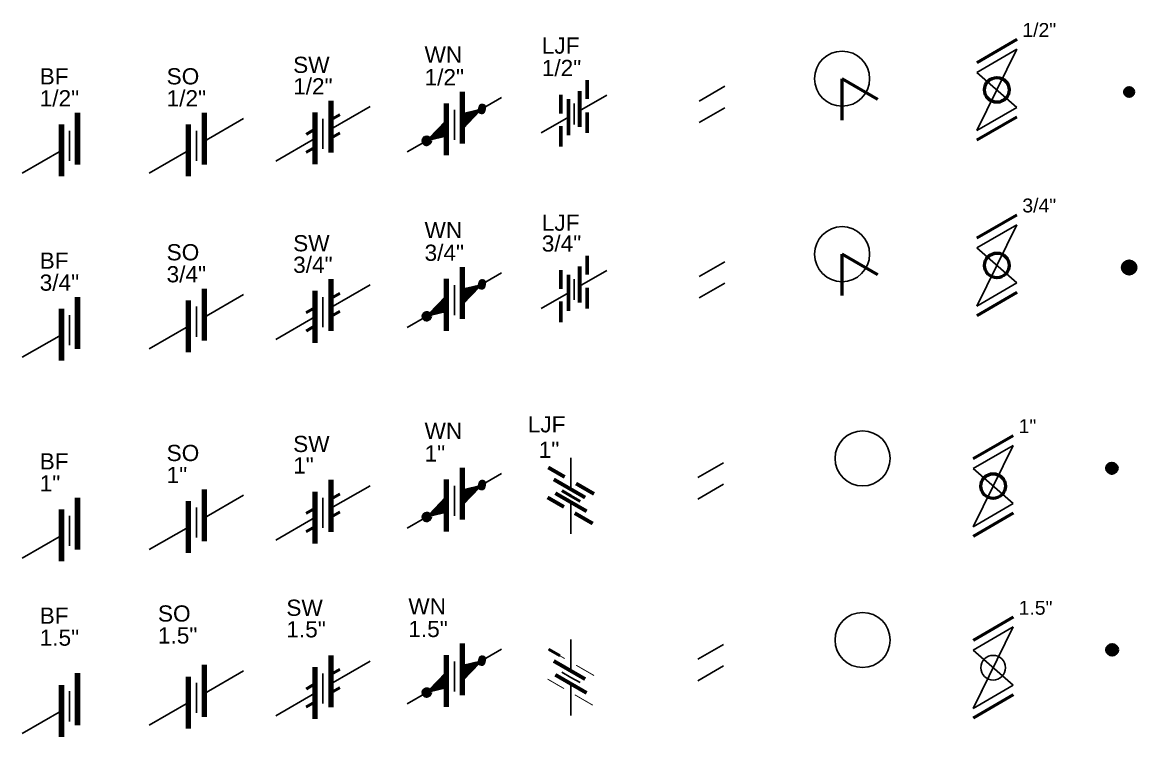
# Model space of a CAD drawing. Header units: millimetres. Extents: x 1179 to 9519, y 532 to 15986.
# Drawn here: x 3525.3 to 3766.1, y 3688.2 to 3843.2 of the extents above; entities that cross this region are included whole.
import ezdxf

# ---------------------------------------------------------------- set-up
doc = ezdxf.new("R2010")
doc.units = ezdxf.units.MM
for name, color, linetype, lineweight in [('08-圖框', 7, 'Continuous', 50), ('Pipe 0.5吋', 1, 'Continuous', 50), ('Pipe 0.75吋', 20, 'Continuous', 50), ('Pipe 1.5吋', 41, 'Continuous', 50), ('Pipe 1吋', 30, 'Continuous', 50), ('Support1', 4, 'Continuous', 25), ('組件', 7, 'Continuous', 25)]:
    doc.layers.add(name, color=color, linetype=linetype, lineweight=lineweight)
doc.layers.add('USER2', color=7, linetype='Continuous')
doc.layers.add('字體註解(不可出圖)', color=8, linetype='Continuous', plot=False)
doc.styles.get("Standard").update_dxf_attribs({"font": 'arial.ttf'})
pattern_1 = [(345, (-68776.780551, 29699.003599), (0.00118087466674, 0.00440708425364), [])]

# ---------------------------------------------------------------- blocks, each defined once
blk = doc.blocks.new('*U107')
at = {"layer": 'Pipe 1吋', "color": 2, "linetype": 'Continuous'}
for p, q in [((-2.38, 4.66), (-4.76, 6.03)), ((-0.33, 1.58), (-2.7, 2.95)), ((2.05, 0.21), (-0.33, 1.58)), ((0, -1.39), (-2.37, -0.02)), ((2.37, -2.77), (0, -1.39))]:
    blk.add_line(p, q, dxfattribs=at)
at = {"layer": 'Pipe 1吋'}
for p, q in [((-1.96, 1.13), (0, 0)), ((0, 0), (1.96, -1.13))]:
    blk.add_line(p, q, dxfattribs=at)
at = {"layer": 'Pipe 1吋', "const_width": 0.816}
for points in [[(-4.91, 6.12), (-1.36, 4.07)], [(-3.72, 3.54), (3.07, -0.38)], [(4.99, 0.4), (1.1, 2.65)], [(-5.06, -0.36), (-1.51, -2.41)], [(-3.39, 0.56), (3.39, -3.35)], [(4.7, -6), (0.81, -3.75)]]:
    blk.add_lwpolyline(points, dxfattribs=at)
at = {"layer": 'USER2', "color": 4, "linetype": 'Continuous'}
for p, q in [((0, 1.39), (0, 8.2)), ((0, -1.39), (0, -8.2))]:
    blk.add_line(p, q, dxfattribs=at)
for s, p in [('LJF', (-9.35, 13.7)), ('1"', (-6.97, 8.2))]:
    blk.add_text(s, height=3.5).set_placement(p)
blk = doc.blocks.new('Support1')
at = {"layer": 'Support1'}
for p, q in [((2.72, 3.98), (-2.8, 0.79)), ((2.72, -0.65), (-2.8, -3.84))]:
    blk.add_line(p, q, dxfattribs=at)
blk = doc.blocks.new('*U152')
at = {"layer": 'Pipe 1吋'}
for p, q in [((4.35, 10.89), (-4.35, 5.87)), ((4.35, -5.87), (-4.35, -10.89))]:
    blk.add_line(p, q, dxfattribs=at)
blk.add_circle((0, 0), 2.67, dxfattribs=at)
at = {"layer": '組件', "linetype": 'Continuous'}
for p, q in [((4.35, 8.8), (-4.35, -8.8)), ((-4.35, 3.77), (4.35, 8.8)), ((4.35, -3.77), (-4.35, 3.77)), ((-4.35, -8.8), (4.35, -3.77)), ((-2.39, -4.83), (-4.35, -8.8))]:
    blk.add_line(p, q, dxfattribs=at)
blk.add_text('1"', height=3).set_placement((5.51, 11.45))
blk = doc.blocks.new('Elbow1')
at = {"layer": '字體註解(不可出圖)'}
blk.add_circle((0, 0), 5.95, dxfattribs=at)
blk = doc.blocks.new('Welded1')
at = {"layer": '08-圖框'}
h = blk.add_hatch(dxfattribs=at)
h.set_pattern_fill('ANSI31', color=1, scale=0.070864, angle=-140)
h.set_pattern_definition([(265, (-20.6754, 388.24772), (0.22413749, -0.01960949), [])])
h.paths.add_polyline_path([(0.84, 0.71, 1), (-0.84, -0.71, 1)])
at = {"layer": 'Pipe 1吋'}
blk.add_circle((0, 0), 1.1, dxfattribs=at)
blk = doc.blocks.new('*U88')
at = {"color": 2, "linetype": 'Continuous'}
for p, q in [((2.84, 4.39), (2.84, 7.13)), ((1.21, 1.07), (1.21, 3.81)), ((-1.21, -0.7), (-1.21, 2.05)), ((1.21, -1.67), (1.21, 1.07)), ((-1.21, -3.44), (-1.21, -0.7))]:
    blk.add_line(p, q, dxfattribs=at)
at = {"layer": 'Pipe 0.5吋', "const_width": 0.816}
for points in [[(2.84, 7.32), (2.84, 3.22)], [(1.21, 4.99), (1.21, -2.84)], [(-2.84, 4.2), (-2.84, 0.1)], [(-1.21, 3.22), (-1.21, -4.61)], [(2.84, -4.12), (2.84, 0.37)], [(-2.84, -7.07), (-2.84, -2.57)]]:
    blk.add_lwpolyline(points, dxfattribs=at)
at = {"layer": 'USER2', "color": 4, "linetype": 'Continuous'}
for p, q in [((1.21, 0.7), (7.1, 4.1)), ((-1.21, -0.7), (-7.1, -4.1))]:
    blk.add_line(p, q, dxfattribs=at)
at = {"layer": '組件'}
for p, q in [((-3.2, 2.59), (-2.48, 2.59)), ((3.2, 3.73), (2.48, 3.73)), ((0, 2.26), (0, 0)), ((0, 0), (0, -2.26))]:
    blk.add_line(p, q, dxfattribs=at)
for s, p in [('LJF', (-6.97, 13.04)), ('1/2"', (-6.97, 8.2))]:
    blk.add_text(s, height=3.5).set_placement(p)
blk = doc.blocks.new('*U62')
at = {"layer": 'Pipe 0.5吋'}
for p, q in [((4.35, 10.89), (-4.35, 5.87)), ((4.35, -5.87), (-4.35, -10.89))]:
    blk.add_line(p, q, dxfattribs=at)
blk.add_circle((0, 0), 2.67, dxfattribs=at)
at = {"layer": '組件', "linetype": 'Continuous'}
for p, q in [((4.35, 8.8), (-4.35, -8.8)), ((-4.35, 3.77), (4.35, 8.8)), ((4.35, -3.77), (-4.35, 3.77)), ((-4.35, -8.8), (4.35, -3.77)), ((-2.39, -4.83), (-4.35, -8.8))]:
    blk.add_line(p, q, dxfattribs=at)
blk.add_text('1/2"', height=3).set_placement((5.51, 11.45))
blk = doc.blocks.new('Welded0.5')
at = {"layer": '08-圖框'}
h = blk.add_hatch(dxfattribs=at)
h.set_pattern_fill('ANSI31', color=1, scale=0.060471, angle=-140)
h.set_pattern_definition([(265, (-17.64306, 331.3058), (0.19126461, -0.01673349), [])])
h.paths.add_polyline_path([(0.72, 0.6, 1), (-0.72, -0.6, 1)])
at = {"layer": 'Pipe 0.5吋'}
blk.add_circle((0, 0), 0.941, dxfattribs=at)
blk = doc.blocks.new('*U160')
for p, q in [((-1.96, 1.7), (0, 0.57)), ((0, 0.57), (1.96, -0.57))]:
    blk.add_line(p, q)
at = {"layer": 'Pipe 1.5吋', "color": 2, "linetype": 'Continuous'}
for p, q in [((-2.38, 5.22), (-4.76, 6.59)), ((-0.33, 2.15), (-2.7, 3.52)), ((0, -0.83), (-2.37, 0.54)), ((2.05, 0.78), (-0.33, 2.15)), ((2.37, -2.2), (0, -0.83))]:
    blk.add_line(p, q, dxfattribs=at)
at = {"layer": 'Pipe 1.5吋'}
for points, const_width in [([(-4.91, 6.69), (-1.36, 4.64)], 0.2), ([(-3.72, 4.11), (3.07, 0.19)], 0.816), ([(4.99, 0.97), (1.1, 3.21)], 0.2), ([(-5.06, 0.2), (-1.51, -1.85)], 0.2), ([(-3.39, 1.13), (3.39, -2.79)], 0.816), ([(4.7, -5.43), (0.81, -3.18)], 0.2)]:
    blk.add_lwpolyline(points, dxfattribs=dict(at, const_width=const_width))
at = {"layer": 'USER2', "color": 4, "linetype": 'Continuous'}
for p, q in [((0, 1.96), (0, 8.77)), ((0, -0.83), (0, -7.64))]:
    blk.add_line(p, q, dxfattribs=at)
blk = doc.blocks.new('Elbow1.5')
at = {"layer": '字體註解(不可出圖)'}
blk.add_circle((0, 0), 5.95, dxfattribs=at)
blk = doc.blocks.new('*U159')
blk.add_circle((0, 0), 2.67)
at = {"layer": 'Pipe 1.5吋'}
for p, q in [((4.35, 10.89), (-4.35, 5.87)), ((4.35, -5.87), (-4.35, -10.89))]:
    blk.add_line(p, q, dxfattribs=at)
at = {"layer": '組件', "linetype": 'Continuous'}
for p, q in [((4.35, 8.8), (-4.35, -8.8)), ((-4.35, 3.77), (4.35, 8.8)), ((4.35, -3.77), (-4.35, 3.77)), ((-4.35, -8.8), (4.35, -3.77)), ((-2.39, -4.83), (-4.35, -8.8))]:
    blk.add_line(p, q, dxfattribs=at)
blk.add_text('1.5"', height=3).set_placement((5.51, 11.45))
blk = doc.blocks.new('Welded1.5')
at = {"layer": '08-圖框'}
h = blk.add_hatch(dxfattribs=at)
h.set_pattern_fill('ANSI31', color=1, scale=0.074201, angle=-140)
h.set_pattern_definition([(265, (-21.60471, 406.55968), (0.23469094, -0.0205328), [])])
h.paths.add_polyline_path([(0.93, 0.77, 1), (-0.84, -0.71, 1)])
at = {"layer": 'Pipe 1.5吋'}
blk.add_circle((0.04, 0.03), 1.15, dxfattribs=at)
blk = doc.blocks.new('BValve0.75')
at = {"layer": 'Pipe 0.75吋'}
for p, q in [((4.35, 10.89), (-4.35, 5.87)), ((4.35, -5.87), (-4.35, -10.89))]:
    blk.add_line(p, q, dxfattribs=at)
blk.add_circle((0, 0), 2.67, dxfattribs=at)
at = {"layer": '組件', "linetype": 'Continuous'}
for p, q in [((4.35, 8.8), (-4.35, -8.8)), ((-4.35, 3.77), (4.35, 8.8)), ((4.35, -3.77), (-4.35, 3.77)), ((-4.35, -8.8), (4.35, -3.77)), ((-2.39, -4.83), (-4.35, -8.8))]:
    blk.add_line(p, q, dxfattribs=at)
blk.add_text('3/4"', height=3).set_placement((5.51, 11.45))
blk = doc.blocks.new('Welded0.75')
at = {"layer": '08-圖框'}
h = blk.add_hatch(dxfattribs=at)
h.set_pattern_fill('ANSI31', color=1, scale=0.09178, angle=-140)
h.set_pattern_definition([(265, (-26.77783, 502.84088), (0.29029274, -0.02539732), [])])
h.paths.add_polyline_path([(1.09, 0.92, 1), (-1.09, -0.92, 1)])
at = {"layer": 'Pipe 0.75吋'}
blk.add_circle((0, 0), 1.43, dxfattribs=at)
blk = doc.blocks.new('*U106')
at = {"layer": 'Pipe 0.75吋', "color": 2, "linetype": 'Continuous'}
for p, q in [((2.84, 4.39), (2.84, 7.13)), ((-1.21, -0.7), (-1.21, 2.05)), ((-1.21, -3.44), (-1.21, -0.7))]:
    blk.add_line(p, q, dxfattribs=at)
at = {"layer": 'Pipe 0.75吋', "const_width": 0.816}
for points in [[(2.84, 7.32), (2.84, 3.22)], [(1.21, 4.99), (1.21, -2.84)], [(-2.84, 4.2), (-2.84, 0.1)], [(-1.21, 3.22), (-1.21, -4.61)], [(2.84, -4.12), (2.84, 0.37)], [(-2.84, -7.07), (-2.84, -2.57)]]:
    blk.add_lwpolyline(points, dxfattribs=at)
at = {"layer": 'USER2', "color": 4, "linetype": 'Continuous'}
for p, q in [((1.21, 0.7), (7.1, 4.1)), ((-1.21, -0.7), (-7.1, -4.1))]:
    blk.add_line(p, q, dxfattribs=at)
at = {"layer": '組件'}
for p, q in [((0, 2.26), (0, 0)), ((0, 0), (0, -2.26))]:
    blk.add_line(p, q, dxfattribs=at)
for s, p in [('LJF', (-6.97, 12.7)), ('3/4"', (-6.97, 8.2))]:
    blk.add_text(s, height=3.5).set_placement(p)
blk = doc.blocks.new('*U91')
at = {"layer": 'Pipe 0.5吋'}
h = blk.add_hatch(dxfattribs=at)
h.set_pattern_fill('ANSI31', color=256, scale=0.001437, angle=-60)
h.set_pattern_definition(pattern_1)
h.paths.add_polyline_path([(1.77, 2.21), (1.77, -0.65), (5.28, 3.05)])
h.paths.add_polyline_path([(5.57, 4.14, 1), (6.37, 2.76, 1)])
h = blk.add_hatch(dxfattribs=at)
h.set_pattern_fill('ANSI31', color=256, scale=0.001437, angle=-60)
h.set_pattern_definition(pattern_1)
h.paths.add_polyline_path([(-1.77, -2.21), (-1.77, 0.65), (-5.28, -3.05)])
h.paths.add_polyline_path([(-5.17, -3.45, 1), (-6.77, -3.45, 1)])
at = {"color": 2, "linetype": 'Continuous'}
for p, q in [((1.73, 1.54), (1.73, 5.48)), ((-1.73, -1), (-1.73, 2.94)), ((1.73, -2.4), (1.73, 1.54)), ((-1.73, -4.94), (-1.73, -1))]:
    blk.add_line(p, q, dxfattribs=at)
at = {"layer": 'Pipe 0.5吋'}
for p, q in [((1.77, 2.21), (5.28, 3.05)), ((1.77, -0.65), (5.28, 3.05)), ((-1.77, 0.65), (-5.28, -3.05)), ((-1.77, 0.65), (-1.77, -2.21)), ((1.77, -0.65), (1.77, 2.21)), ((-1.77, -2.21), (-5.28, -3.05))]:
    blk.add_line(p, q, dxfattribs=at)
at = {"layer": 'Pipe 0.5吋', "const_width": 1.17}
for points in [[(1.73, 7.17), (1.73, -4.09)], [(-1.73, 4.63), (-1.73, -6.63)]]:
    blk.add_lwpolyline(points, dxfattribs=at)
at = {"layer": 'Pipe 0.5吋'}
blk.add_circle((-5.97, -3.45), 0.797, dxfattribs=at)
at = {"layer": 'USER2', "color": 4, "linetype": 'Continuous'}
for p, q in [((1.73, 1), (10.21, 5.89)), ((-1.73, -1), (-10.21, -5.89))]:
    blk.add_line(p, q, dxfattribs=at)
at = {"layer": '組件'}
for p, q in [((0, 3.25), (0, 0)), ((0, 0), (0, -3.25))]:
    blk.add_line(p, q, dxfattribs=at)
for s, p in [('WN', (-6.44, 13.41)), ('1/2"', (-6.44, 8.51))]:
    blk.add_text(s, height=3.5).set_placement(p)
blk = doc.blocks.new('*U90')
at = {"color": 2, "linetype": 'Continuous'}
for p, q in [((1.73, 1.54), (1.73, 5.48)), ((-1.73, -1), (-1.73, 2.94)), ((1.73, -2.4), (1.73, 1.54)), ((-1.73, -4.94), (-1.73, -1))]:
    blk.add_line(p, q, dxfattribs=at)
at = {"layer": 'Pipe 0.5吋', "lineweight": 50}
for p, q in [((3.66, 4.08), (1.76, 2.99)), ((-1.73, 0.97), (-3.63, -0.12)), ((3.66, 0.14), (1.76, -0.95)), ((-1.73, -2.97), (-3.63, -4.06))]:
    blk.add_line(p, q, dxfattribs=at)
at = {"layer": 'Pipe 0.5吋', "const_width": 1.17}
for points in [[(1.73, 7.17), (1.73, -4.09)], [(-1.73, 4.63), (-1.73, -6.63)]]:
    blk.add_lwpolyline(points, dxfattribs=at)
at = {"layer": 'USER2', "color": 4, "linetype": 'Continuous'}
for p, q in [((1.73, 1), (10.21, 5.89)), ((-1.73, -1), (-10.21, -5.89))]:
    blk.add_line(p, q, dxfattribs=at)
at = {"layer": '組件'}
for p, q in [((0, 3.25), (0, 0)), ((0, 0), (0, -3.25))]:
    blk.add_line(p, q, dxfattribs=at)
for s, p in [('SW', (-6.44, 13.16)), ('1/2"', (-6.44, 8.51))]:
    blk.add_text(s, height=3.5).set_placement(p)
blk = doc.blocks.new('*U92')
at = {"color": 2, "linetype": 'Continuous'}
for p, q in [((1.73, 1.54), (1.73, 5.48)), ((-1.73, -1), (-1.73, 2.94)), ((1.73, -2.4), (1.73, 1.54)), ((-1.73, -4.94), (-1.73, -1))]:
    blk.add_line(p, q, dxfattribs=at)
at = {"layer": 'Pipe 0.5吋', "const_width": 1.17}
for points in [[(1.73, 7.17), (1.73, -4.09)], [(-1.73, 4.63), (-1.73, -6.63)]]:
    blk.add_lwpolyline(points, dxfattribs=at)
at = {"layer": 'USER2', "color": 4, "linetype": 'Continuous'}
for p, q in [((1.73, 1), (10.21, 5.89)), ((-1.73, -1), (-10.21, -5.89))]:
    blk.add_line(p, q, dxfattribs=at)
at = {"layer": '組件'}
for p, q in [((0, 3.25), (0, 0)), ((0, 0), (0, -3.25))]:
    blk.add_line(p, q, dxfattribs=at)
for s, p in [('SO', (-6.44, 13.26)), ('1/2"', (-6.44, 8.51))]:
    blk.add_text(s, height=3.5).set_placement(p)
blk = doc.blocks.new('*U151')
at = {"color": 2, "linetype": 'Continuous'}
for p, q in [((1.73, 1.54), (1.73, 5.48)), ((-1.73, -1), (-1.73, 2.94)), ((1.73, -2.4), (1.73, 1.54)), ((-1.73, -4.94), (-1.73, -1))]:
    blk.add_line(p, q, dxfattribs=at)
at = {"layer": 'Pipe 0.5吋', "const_width": 1.17}
for points in [[(1.73, 7.17), (1.73, -4.09)], [(-1.73, 4.63), (-1.73, -6.63)]]:
    blk.add_lwpolyline(points, dxfattribs=at)
at = {"layer": 'USER2', "color": 4, "linetype": 'Continuous'}
blk.add_line((-1.73, -1), (-10.21, -5.89), dxfattribs=at)
at = {"layer": '組件'}
for p, q in [((0, 3.25), (0, 0)), ((0, 0), (0, -3.25))]:
    blk.add_line(p, q, dxfattribs=at)
for s, p in [('BF', (-6.44, 13.26)), ('1/2"', (-6.44, 8.51))]:
    blk.add_text(s, height=3.5).set_placement(p)
blk = doc.blocks.new('*U95')
at = {"layer": 'Pipe 0.75吋'}
h = blk.add_hatch(dxfattribs=at)
h.set_pattern_fill('ANSI31', color=256, scale=0.001437, angle=-60)
h.set_pattern_definition(pattern_1)
h.paths.add_polyline_path([(1.77, 2.21), (1.77, -0.65), (5.28, 3.05)])
h.paths.add_polyline_path([(5.57, 4.14, 1), (6.37, 2.76, 1)])
h = blk.add_hatch(dxfattribs=at)
h.set_pattern_fill('ANSI31', color=256, scale=0.001437, angle=-60)
h.set_pattern_definition(pattern_1)
h.paths.add_polyline_path([(-1.77, -2.21), (-1.77, 0.65), (-5.28, -3.05)])
h.paths.add_polyline_path([(-5.17, -3.45, 1), (-6.77, -3.45, 1)])
at = {"layer": 'Pipe 0.75吋', "color": 2, "linetype": 'Continuous'}
for p, q in [((1.73, 1.54), (1.73, 5.48)), ((-1.73, -1), (-1.73, 2.94)), ((1.73, -2.4), (1.73, 1.54)), ((-1.73, -4.94), (-1.73, -1))]:
    blk.add_line(p, q, dxfattribs=at)
at = {"layer": 'Pipe 0.75吋'}
for p, q in [((1.77, 2.21), (5.28, 3.05)), ((1.77, -0.65), (5.28, 3.05)), ((-1.77, 0.65), (-5.28, -3.05)), ((-1.77, 0.65), (-1.77, -2.21)), ((1.77, -0.65), (1.77, 2.21)), ((-1.77, -2.21), (-5.28, -3.05))]:
    blk.add_line(p, q, dxfattribs=at)
at = {"layer": 'Pipe 0.75吋', "const_width": 1.17}
for points in [[(1.73, 7.17), (1.73, -4.09)], [(-1.73, 4.63), (-1.73, -6.63)]]:
    blk.add_lwpolyline(points, dxfattribs=at)
at = {"layer": 'Pipe 0.75吋'}
blk.add_circle((-5.97, -3.45), 0.797, dxfattribs=at)
at = {"layer": 'USER2', "color": 4, "linetype": 'Continuous'}
for p, q in [((1.73, 1), (10.21, 5.89)), ((-1.73, -1), (-10.21, -5.89))]:
    blk.add_line(p, q, dxfattribs=at)
at = {"layer": '組件'}
for p, q in [((0, 3.25), (0, 0)), ((0, 0), (0, -3.25))]:
    blk.add_line(p, q, dxfattribs=at)
for s, p in [('WN', (-6.44, 13.41)), ('3/4"', (-6.44, 8.51))]:
    blk.add_text(s, height=3.5).set_placement(p)
blk = doc.blocks.new('*U97')
at = {"layer": 'Pipe 0.75吋', "color": 2, "linetype": 'Continuous'}
for p, q in [((1.73, 1.54), (1.73, 5.48)), ((-1.73, -1), (-1.73, 2.94)), ((1.73, -2.4), (1.73, 1.54)), ((-1.73, -4.94), (-1.73, -1))]:
    blk.add_line(p, q, dxfattribs=at)
at = {"layer": 'Pipe 0.75吋', "lineweight": 50}
for p, q in [((3.66, 4.08), (1.76, 2.99)), ((-1.73, 0.97), (-3.63, -0.12)), ((3.66, 0.14), (1.76, -0.95)), ((-1.73, -2.97), (-3.63, -4.06))]:
    blk.add_line(p, q, dxfattribs=at)
at = {"layer": 'Pipe 0.75吋', "const_width": 1.17}
for points in [[(1.73, 7.17), (1.73, -4.09)], [(-1.73, 4.63), (-1.73, -6.63)]]:
    blk.add_lwpolyline(points, dxfattribs=at)
at = {"layer": 'USER2', "color": 4, "linetype": 'Continuous'}
for p, q in [((1.73, 1), (10.21, 5.89)), ((-1.73, -1), (-10.21, -5.89))]:
    blk.add_line(p, q, dxfattribs=at)
at = {"layer": '組件'}
for p, q in [((0, 3.25), (0, 0)), ((0, 0), (0, -3.25))]:
    blk.add_line(p, q, dxfattribs=at)
for s, p in [('SW', (-6.44, 13.16)), ('3/4"', (-6.44, 8.51))]:
    blk.add_text(s, height=3.5).set_placement(p)
blk = doc.blocks.new('*U99')
at = {"layer": 'Pipe 0.75吋', "color": 2, "linetype": 'Continuous'}
for p, q in [((1.73, 1.54), (1.73, 5.48)), ((-1.73, -1), (-1.73, 2.94)), ((1.73, -2.4), (1.73, 1.54)), ((-1.73, -4.94), (-1.73, -1))]:
    blk.add_line(p, q, dxfattribs=at)
at = {"layer": 'Pipe 0.75吋', "const_width": 1.17}
for points in [[(1.73, 7.17), (1.73, -4.09)], [(-1.73, 4.63), (-1.73, -6.63)]]:
    blk.add_lwpolyline(points, dxfattribs=at)
at = {"layer": 'USER2', "color": 4, "linetype": 'Continuous'}
for p, q in [((1.73, 1), (10.21, 5.89)), ((-1.73, -1), (-10.21, -5.89))]:
    blk.add_line(p, q, dxfattribs=at)
at = {"layer": '組件'}
for p, q in [((0, 3.25), (0, 0)), ((0, 0), (0, -3.25))]:
    blk.add_line(p, q, dxfattribs=at)
for s, p in [('SO', (-6.44, 13.26)), ('3/4"', (-6.44, 8.51))]:
    blk.add_text(s, height=3.5).set_placement(p)
blk = doc.blocks.new('BlindFlange0.75')
at = {"layer": 'Pipe 0.75吋', "color": 2, "linetype": 'Continuous'}
for p, q in [((1.73, 1.54), (1.73, 5.48)), ((-1.73, -1), (-1.73, 2.94)), ((1.73, -2.4), (1.73, 1.54)), ((-1.73, -4.94), (-1.73, -1))]:
    blk.add_line(p, q, dxfattribs=at)
at = {"layer": 'Pipe 0.75吋', "const_width": 1.17}
for points in [[(1.73, 7.17), (1.73, -4.09)], [(-1.73, 4.63), (-1.73, -6.63)]]:
    blk.add_lwpolyline(points, dxfattribs=at)
at = {"layer": 'USER2', "color": 4, "linetype": 'Continuous'}
blk.add_line((-1.73, -1), (-10.21, -5.89), dxfattribs=at)
at = {"layer": '組件'}
for p, q in [((0, 3.25), (0, 0)), ((0, 0), (0, -3.25))]:
    blk.add_line(p, q, dxfattribs=at)
for s, p in [('BF', (-6.44, 13.26)), ('3/4"', (-6.44, 8.51))]:
    blk.add_text(s, height=3.5).set_placement(p)
blk = doc.blocks.new('*U105')
at = {"layer": 'Pipe 1吋'}
h = blk.add_hatch(dxfattribs=at)
h.set_pattern_fill('ANSI31', color=256, scale=0.001437, angle=-60)
h.set_pattern_definition(pattern_1)
h.paths.add_polyline_path([(1.77, 2.21), (1.77, -0.65), (5.28, 3.05)])
h.paths.add_polyline_path([(5.57, 4.14, 1), (6.37, 2.76, 1)])
h = blk.add_hatch(dxfattribs=at)
h.set_pattern_fill('ANSI31', color=256, scale=0.001437, angle=-60)
h.set_pattern_definition(pattern_1)
h.paths.add_polyline_path([(-1.77, -2.21), (-1.77, 0.65), (-5.28, -3.05)])
h.paths.add_polyline_path([(-5.17, -3.45, 1), (-6.77, -3.45, 1)])
at = {"layer": 'Pipe 1吋', "color": 2, "linetype": 'Continuous'}
for p, q in [((1.73, 1.54), (1.73, 5.48)), ((-1.73, -1), (-1.73, 2.94)), ((1.73, -2.4), (1.73, 1.54)), ((-1.73, -4.94), (-1.73, -1))]:
    blk.add_line(p, q, dxfattribs=at)
at = {"layer": 'Pipe 1吋'}
for p, q in [((1.77, 2.21), (5.28, 3.05)), ((1.77, -0.65), (5.28, 3.05)), ((-1.77, 0.65), (-5.28, -3.05)), ((-1.77, 0.65), (-1.77, -2.21)), ((1.77, -0.65), (1.77, 2.21)), ((-1.77, -2.21), (-5.28, -3.05))]:
    blk.add_line(p, q, dxfattribs=at)
at = {"layer": 'Pipe 1吋', "const_width": 1.17}
for points in [[(1.73, 7.17), (1.73, -4.09)], [(-1.73, 4.63), (-1.73, -6.63)]]:
    blk.add_lwpolyline(points, dxfattribs=at)
at = {"layer": 'Pipe 1吋'}
blk.add_circle((-5.97, -3.45), 0.797, dxfattribs=at)
at = {"layer": 'USER2', "color": 4, "linetype": 'Continuous'}
for p, q in [((1.73, 1), (10.21, 5.89)), ((-1.73, -1), (-10.21, -5.89))]:
    blk.add_line(p, q, dxfattribs=at)
at = {"layer": '組件'}
for p, q in [((0, 3.25), (0, 0)), ((0, 0), (0, -3.25))]:
    blk.add_line(p, q, dxfattribs=at)
for s, p in [('WN', (-6.44, 13.41)), ('1"', (-6.44, 8.51))]:
    blk.add_text(s, height=3.5).set_placement(p)
blk = doc.blocks.new('SocketWeldFlange')
at = {"layer": 'Pipe 1吋', "color": 2, "linetype": 'Continuous'}
for p, q in [((1.73, 1.54), (1.73, 5.48)), ((-1.73, -1), (-1.73, 2.94)), ((1.73, -2.4), (1.73, 1.54)), ((-1.73, -4.94), (-1.73, -1))]:
    blk.add_line(p, q, dxfattribs=at)
at = {"layer": 'Pipe 1吋', "lineweight": 50}
for p, q in [((3.66, 4.08), (1.76, 2.99)), ((-1.73, 0.97), (-3.63, -0.12)), ((3.66, 0.14), (1.76, -0.95)), ((-1.73, -2.97), (-3.63, -4.06))]:
    blk.add_line(p, q, dxfattribs=at)
at = {"layer": 'Pipe 1吋', "const_width": 1.17}
for points in [[(1.73, 7.17), (1.73, -4.09)], [(-1.73, 4.63), (-1.73, -6.63)]]:
    blk.add_lwpolyline(points, dxfattribs=at)
at = {"layer": 'USER2', "color": 4, "linetype": 'Continuous'}
for p, q in [((1.73, 1), (10.21, 5.89)), ((-1.73, -1), (-10.21, -5.89))]:
    blk.add_line(p, q, dxfattribs=at)
at = {"layer": '組件'}
for p, q in [((0, 3.25), (0, 0)), ((0, 0), (0, -3.25))]:
    blk.add_line(p, q, dxfattribs=at)
for s, p in [('SW', (-6.44, 13.16)), ('1"', (-6.44, 8.51))]:
    blk.add_text(s, height=3.5).set_placement(p)
blk = doc.blocks.new('SlipOnFlange1')
at = {"layer": 'Pipe 1吋', "color": 2, "linetype": 'Continuous'}
for p, q in [((1.73, 1.54), (1.73, 5.48)), ((-1.73, -1), (-1.73, 2.94)), ((1.73, -2.4), (1.73, 1.54)), ((-1.73, -4.94), (-1.73, -1))]:
    blk.add_line(p, q, dxfattribs=at)
at = {"layer": 'Pipe 1吋', "const_width": 1.17}
for points in [[(1.73, 7.17), (1.73, -4.09)], [(-1.73, 4.63), (-1.73, -6.63)]]:
    blk.add_lwpolyline(points, dxfattribs=at)
at = {"layer": 'USER2', "color": 4, "linetype": 'Continuous'}
for p, q in [((1.73, 1), (10.21, 5.89)), ((-1.73, -1), (-10.21, -5.89))]:
    blk.add_line(p, q, dxfattribs=at)
at = {"layer": '組件'}
for p, q in [((0, 3.25), (0, 0)), ((0, 0), (0, -3.25))]:
    blk.add_line(p, q, dxfattribs=at)
for s, p in [('SO', (-6.44, 13.26)), ('1"', (-6.44, 8.51))]:
    blk.add_text(s, height=3.5).set_placement(p)
blk = doc.blocks.new('BlindFlange1')
at = {"layer": 'Pipe 1吋', "color": 2, "linetype": 'Continuous'}
for p, q in [((1.73, 1.54), (1.73, 5.48)), ((-1.73, -1), (-1.73, 2.94)), ((1.73, -2.4), (1.73, 1.54)), ((-1.73, -4.94), (-1.73, -1))]:
    blk.add_line(p, q, dxfattribs=at)
at = {"layer": 'Pipe 1吋', "const_width": 1.17}
for points in [[(1.73, 7.17), (1.73, -4.09)], [(-1.73, 4.63), (-1.73, -6.63)]]:
    blk.add_lwpolyline(points, dxfattribs=at)
at = {"layer": 'USER2', "color": 4, "linetype": 'Continuous'}
blk.add_line((-1.73, -1), (-10.21, -5.89), dxfattribs=at)
at = {"layer": '組件'}
for p, q in [((0, 3.25), (0, 0)), ((0, 0), (0, -3.25))]:
    blk.add_line(p, q, dxfattribs=at)
for s, p in [('BF', (-6.44, 13.26)), ('1"', (-6.44, 8.51))]:
    blk.add_text(s, height=3.5).set_placement(p)
blk = doc.blocks.new('*U112')
at = {"layer": 'Pipe 1.5吋'}
h = blk.add_hatch(dxfattribs=at)
h.set_pattern_fill('ANSI31', color=256, scale=0.001437, angle=-60)
h.set_pattern_definition(pattern_1)
h.paths.add_polyline_path([(1.77, 2.21), (1.77, -0.65), (5.28, 3.05)])
h.paths.add_polyline_path([(5.57, 4.14, 1), (6.37, 2.76, 1)])
h = blk.add_hatch(dxfattribs=at)
h.set_pattern_fill('ANSI31', color=256, scale=0.001437, angle=-60)
h.set_pattern_definition(pattern_1)
h.paths.add_polyline_path([(-1.77, -2.21), (-1.77, 0.65), (-5.28, -3.05)])
h.paths.add_polyline_path([(-5.17, -3.45, 1), (-6.77, -3.45, 1)])
at = {"layer": 'Pipe 1.5吋', "color": 2, "linetype": 'Continuous'}
for p, q in [((1.73, 1.54), (1.73, 5.48)), ((-1.73, -1), (-1.73, 2.94)), ((1.73, -2.4), (1.73, 1.54)), ((-1.73, -4.94), (-1.73, -1))]:
    blk.add_line(p, q, dxfattribs=at)
at = {"layer": 'Pipe 1.5吋'}
for p, q in [((1.77, 2.21), (5.28, 3.05)), ((1.77, -0.65), (5.28, 3.05)), ((-1.77, 0.65), (-5.28, -3.05)), ((-1.77, 0.65), (-1.77, -2.21)), ((1.77, -0.65), (1.77, 2.21)), ((-1.77, -2.21), (-5.28, -3.05))]:
    blk.add_line(p, q, dxfattribs=at)
at = {"layer": 'Pipe 1.5吋', "const_width": 1.17}
for points in [[(1.73, 7.17), (1.73, -4.09)], [(-1.73, 4.63), (-1.73, -6.63)]]:
    blk.add_lwpolyline(points, dxfattribs=at)
at = {"layer": 'Pipe 1.5吋'}
blk.add_circle((-5.97, -3.45), 0.797, dxfattribs=at)
at = {"layer": 'USER2', "color": 4, "linetype": 'Continuous'}
for p, q in [((1.73, 1), (10.21, 5.89)), ((-1.73, -1), (-10.21, -5.89))]:
    blk.add_line(p, q, dxfattribs=at)
at = {"layer": '組件'}
for p, q in [((0, 3.25), (0, 0)), ((0, 0), (0, -3.25))]:
    blk.add_line(p, q, dxfattribs=at)
for s, p in [('WN', (-9.95, 13.41)), ('1.5"', (-9.95, 8.51))]:
    blk.add_text(s, height=3.5).set_placement(p)
blk = doc.blocks.new('*U113')
at = {"layer": 'Pipe 1.5吋', "color": 2, "linetype": 'Continuous'}
for p, q in [((1.73, 1.54), (1.73, 5.48)), ((-1.73, -1), (-1.73, 2.94)), ((1.73, -2.4), (1.73, 1.54)), ((-1.73, -4.94), (-1.73, -1))]:
    blk.add_line(p, q, dxfattribs=at)
at = {"layer": 'Pipe 1.5吋', "lineweight": 50}
for p, q in [((3.66, 4.08), (1.76, 2.99)), ((-1.73, 0.97), (-3.63, -0.12)), ((3.66, 0.14), (1.76, -0.95)), ((-1.73, -2.97), (-3.63, -4.06))]:
    blk.add_line(p, q, dxfattribs=at)
at = {"layer": 'Pipe 1.5吋', "const_width": 1.17}
for points in [[(1.73, 7.17), (1.73, -4.09)], [(-1.73, 4.63), (-1.73, -6.63)]]:
    blk.add_lwpolyline(points, dxfattribs=at)
at = {"layer": 'USER2', "color": 4, "linetype": 'Continuous'}
for p, q in [((1.73, 1), (10.21, 5.89)), ((-1.73, -1), (-10.21, -5.89))]:
    blk.add_line(p, q, dxfattribs=at)
at = {"layer": '組件'}
for p, q in [((0, 3.25), (0, 0)), ((0, 0), (0, -3.25))]:
    blk.add_line(p, q, dxfattribs=at)
for s, p in [('SW', (-7.91, 15.7)), ('1.5"', (-7.91, 11.04))]:
    blk.add_text(s, height=3.5).set_placement(p)
blk = doc.blocks.new('*U114')
at = {"layer": 'Pipe 1.5吋', "color": 2, "linetype": 'Continuous'}
for p, q in [((1.73, 1.54), (1.73, 5.48)), ((-1.73, -1), (-1.73, 2.94)), ((1.73, -2.4), (1.73, 1.54)), ((-1.73, -4.94), (-1.73, -1))]:
    blk.add_line(p, q, dxfattribs=at)
at = {"layer": 'Pipe 1.5吋', "const_width": 1.17}
for points in [[(1.73, 7.17), (1.73, -4.09)], [(-1.73, 4.63), (-1.73, -6.63)]]:
    blk.add_lwpolyline(points, dxfattribs=at)
at = {"layer": 'USER2', "color": 4, "linetype": 'Continuous'}
for p, q in [((1.73, 1), (10.21, 5.89)), ((-1.73, -1), (-10.21, -5.89))]:
    blk.add_line(p, q, dxfattribs=at)
at = {"layer": '組件'}
for p, q in [((0, 3.25), (0, 0)), ((0, 0), (0, -3.25))]:
    blk.add_line(p, q, dxfattribs=at)
for s, p in [('SO', (-8.32, 16.51)), ('1.5"', (-8.32, 11.76))]:
    blk.add_text(s, height=3.5).set_placement(p)
blk = doc.blocks.new('BlindFlange1.5')
at = {"layer": 'Pipe 1.5吋', "color": 2, "linetype": 'Continuous'}
for p, q in [((1.73, 1.54), (1.73, 5.48)), ((-1.73, -1), (-1.73, 2.94)), ((1.73, -2.4), (1.73, 1.54)), ((-1.73, -4.94), (-1.73, -1))]:
    blk.add_line(p, q, dxfattribs=at)
at = {"layer": 'Pipe 1.5吋', "const_width": 1.17}
for points in [[(1.73, 7.17), (1.73, -4.09)], [(-1.73, 4.63), (-1.73, -6.63)]]:
    blk.add_lwpolyline(points, dxfattribs=at)
at = {"layer": 'USER2', "color": 4, "linetype": 'Continuous'}
blk.add_line((-1.73, -1), (-10.21, -5.89), dxfattribs=at)
at = {"layer": '組件'}
for p, q in [((0, 3.25), (0, 0)), ((0, 0), (0, -3.25))]:
    blk.add_line(p, q, dxfattribs=at)
for s, p in [('BF', (-6.44, 17.85)), ('1.5"', (-6.44, 13.1))]:
    blk.add_text(s, height=3.5).set_placement(p)
blk = doc.blocks.new('Elbow0.5')
at = {"layer": '字體註解(不可出圖)'}
blk.add_circle((0, 0), 5.95, dxfattribs=at)
blk = doc.blocks.new('Elbow0.75')
at = {"layer": '字體註解(不可出圖)'}
blk.add_circle((0, 0), 5.95, dxfattribs=at)

msp = doc.modelspace()

# ---------------------------------------------------------------- linework, layer by layer
at = {"layer": 'Pipe 0.5吋'}
for p in [(3702.586, 3822.084), (3710.335, 3826.558)]:
    msp.add_line(p, (3702.586, 3831.031), dxfattribs=at)
at = {"layer": 'Pipe 0.75吋'}
for p in [(3702.586, 3784.151), (3710.335, 3788.625)]:
    msp.add_line(p, (3702.586, 3793.099), dxfattribs=at)

# ---------------------------------------------------------------- block references
for name, p in [('BValve0.75', (3736.052, 3790.674)), ('*U95', (3618.739, 3783.157)), ('*U106', (3644.619, 3785.461)), ('*U97', (3590.322, 3780.557)), ('Elbow0.75', (3702.586, 3793.099)), ('*U99', (3562.961, 3778.508)), ('BlindFlange0.75', (3535.515, 3776.701)), ('Support1', (3674.513, 3787.484)), ('Welded0.75', (3764.654, 3790.223)), ('*U105', (3618.739, 3739.778)), ('*U107', (3643.959, 3740.884)), ('*U152', (3735.254, 3742.982)), ('SocketWeldFlange', (3590.322, 3737.178)), ('Elbow1', (3707.019, 3748.962)), ('Elbow1', (3707.019, 3748.962)), ('SlipOnFlange1', (3562.961, 3735.129)), ('BlindFlange1', (3535.515, 3733.322)), ('Support1', (3674.191, 3744.01)), ('Welded1', (3760.941, 3746.826)), ('*U113', (3590.322, 3699.236)), ('*U112', (3618.739, 3701.837)), ('*U159', (3735.254, 3703.729)), ('BlindFlange1.5', (3535.515, 3695.38)), ('*U114', (3562.961, 3697.188)), ('Elbow1.5', (3707.019, 3709.709)), ('Elbow1.5', (3707.019, 3709.709)), ('*U160', (3643.959, 3701.065)), ('Support1', (3674.191, 3704.757)), ('Welded1.5', (3760.941, 3707.573))]:
    msp.add_blockref(name, p)
at = {"layer": 'Pipe 0.5吋'}
for name, p in [('*U62', (3736.052, 3828.607)), ('*U91', (3618.739, 3821.079)), ('*U88', (3644.619, 3823.394)), ('*U90', (3590.322, 3819.118)), ('Elbow0.5', (3702.586, 3831.031)), ('*U151', (3535.515, 3816.534)), ('*U92', (3562.961, 3816.534)), ('Support1', (3674.513, 3825.417)), ('Welded0.5', (3764.654, 3828.155))]:
    msp.add_blockref(name, p, dxfattribs=at)

doc.saveas('drawing.dxf')
